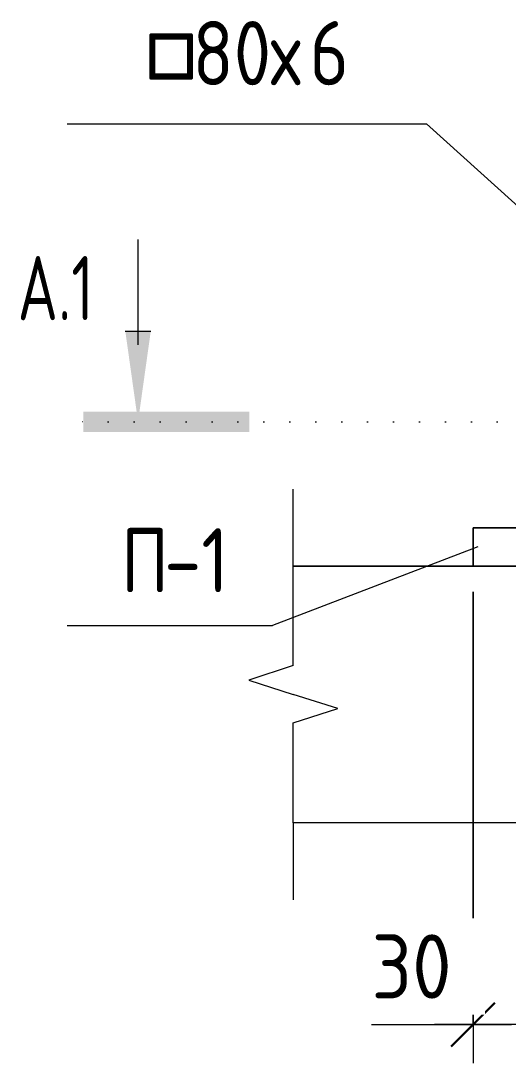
# Model space of a CAD drawing. Header units: millimetres. Extents: x 37710 to 88439, y -33428 to 33849.
# Drawn here: x 83978.2 to 84168, y -993.6 to -587.5 of the extents above; entities that cross this region are included whole.
import ezdxf

# ---------------------------------------------------------------- set-up
doc = ezdxf.new("R2010")
doc.units = ezdxf.units.MM
doc.linetypes.add('04 Пунктир 10мм', pattern=[10, 0, -10])
for name, color, linetype, lineweight in [('AA_Dim', 7, 'Continuous', 9), ('AA_Dim-10', 7, 'Continuous', 9), ('AA_Oformlenie', 7, 'Continuous', 9), ('AA_Razrez', 7, 'Continuous', 9), ('AA_Vinoska', 7, 'Continuous', 9), ('AF_Balki', 7, 'Continuous', 20), ('AF_Stena_Опалубка', 253, 'Continuous', 20)]:
    doc.layers.add(name, color=color, linetype=linetype, lineweight=lineweight)
doc.styles.add('ISOCPEUR_5', font='isocpeur.ttf', dxfattribs={"width": 0.7, "height": 25})
doc.styles.add('ISOCPEUR_6', font='isocpeur.ttf', dxfattribs={"width": 0.9, "height": 25})
doc.styles.add('ISOCPEUR_7', font='isocpeur.ttf', dxfattribs={"width": 0.85, "height": 25})
doc.styles.add('ISOCPEUR_8', font='isocpeur.ttf', dxfattribs={"width": 0.85, "height": 25})
doc.dimstyles.new('01_Точн_3_знака__непрозр__2', dxfattribs={"dimscale": 304.8, "dimtxt": 24.899529, "dimasz": 0.055774, "dimexe": 0.049213, "dimexo": 0.032808, "dimgap": 0.008202, "dimtad": 1, "dimdec": 3, "dimrnd": 0.001, "dimdsep": 46, "dimtxsty": 'ISOCPEUR_6', "dimblk1": 'OBLIQUE', "dimblk2": 'OBLIQUE', "dimsah": 1, "dimcen": 0.09, "dimdle": 0.049213, "dimazin": 0, "dimtfac": 1, "dimtdec": 4, "dimtix": 1, "dimtmove": 1, "dimatfit": 3, "dimfxl": 1, "dimtvp": 1, "dimtfill": 1, "dimtolj": 1, "dimtzin": 0, "dimlwd": 18, "dimlwe": 18, "dimarcsym": 2})

# ---------------------------------------------------------------- blocks, each defined once
blk = doc.blocks.new('354_Прокат Лист _НесКаркас_РабПлоск_ - 354_Прокат Лист _НесКаркас_РабПлоск_-3812820-Узел А')
at = {"layer": 'AF_Balki'}
for p, q in [((-39630.06, -785), (-39630.06, -800)), ((-39630.06, -800), (-39630.06, -785)), ((-39630.06, -785), (-39606.06, -785)), ((-39450.06, -785), (-39630.06, -785)), ((-39594.06, -785), (-39486.06, -785)), ((-39474.06, -785), (-39450.06, -785)), ((-39450.06, -785), (-39450.06, -800)), ((-39450.06, -800), (-39450.06, -785)), ((-39606.06, -800), (-39630.06, -800)), ((-39450.06, -800), (-39630.06, -800)), ((-39486.06, -800), (-39594.06, -800)), ((-39450.06, -800), (-39474.06, -800))]:
    blk.add_line(p, q, dxfattribs=at)
blk = doc.blocks.new('011_ЛинияОбрыва _ЭлУзла_Линия_ - Тип 1-3855459-Узел А')
at = {"layer": 'AA_Oformlenie'}
for p, q in [((-39558.82, -900), (-39700.06, -900)), ((-39395.06, -900), (-39536.56, -900))]:
    blk.add_line(p, q, dxfattribs=at)
blk = doc.blocks.new('011_ЛинияОбрыва _ЭлУзла_Линия_ - Тип 1-V78-Узел А')
at = {"layer": 'AA_Oformlenie'}
for p, q in [((-39700.06, -838.74), (-39700.06, -800)), ((-39700.06, -900), (-39700.06, -861))]:
    blk.add_line(p, q, dxfattribs=at)
blk = doc.blocks.new('Вид узла - Номер узла_ сзади-394133-Узел А')
at = {"layer": 'AA_Razrez'}
for points in [[(-39755.57, -708.38), (-39765.5, -708.38), (-39760.53, -743.71)], [(-39717.24, -747.75), (-39717.24, -739.78), (-39781.8, -739.78), (-39781.8, -747.75)]]:
    blk.add_hatch(color=256, dxfattribs=at).paths.add_polyline_path(points)
for p, q in [((-39760.53, -713.71), (-39760.53, -672.75)), ((-39765.5, -708.38), (-39755.57, -708.38))]:
    blk.add_line(p, q, dxfattribs=at)
blk = doc.blocks.new('DIMBLOCK71-Узел А')
at = {"layer": 'AA_Dim-10', "lineweight": 18}
for p, q in [((84154.28, -810), (84154.28, -993.6)), ((84154.28, -978.6), (84154.28, -810)), ((84184.28, -897.3), (84184.28, -993.6)), ((84184.28, -978.6), (84184.28, -897.3)), ((84114.71, -978.6), (84156.32, -978.6)), ((84184.28, -978.6), (84139.28, -978.6)), ((84156.32, -978.6), (84169.28, -978.6))]:
    blk.add_line(p, q, dxfattribs=at)
at = {"layer": 'AA_Dim-10', "lineweight": 30}
for p, q in [((84154.28, -978.6), (84162.78, -970.1)), ((84184.28, -978.6), (84192.78, -970.1)), ((84154.28, -978.6), (84145.78, -987.1)), ((84184.28, -978.6), (84175.78, -987.1))]:
    blk.add_line(p, q, dxfattribs=at)
at = {"layer": 'AA_Dim-10', "color": 0, "lineweight": 18, "insert": (84114.71, -943.44), "char_height": 25, "width": 37.9239, "attachment_point": 1, "line_spacing_factor": 1.149209, "style": 'ISOCPEUR_6', "bg_fill": 3, "box_fill_scale": 1.25, "bg_fill_color": 256, "bg_fill_true_color": 13158600, "bg_fill_transparency": 0}
blk.add_mtext('30', dxfattribs=at)
blk = doc.blocks.new('_Oblique')
at = {"color": 0, "linetype": 'ByBlock', "lineweight": -2}
blk.add_line((-0.5, -0.5), (0.5, 0.5), dxfattribs=at)
blk = doc.blocks.new('043_М_Балки_Полка - Позиция_дп8-3812752-Узел А')
at = {"layer": 'AA_Vinoska'}
blk.add_line((-39788.2, -823.16), (-39708.2, -823.16), dxfattribs=at)
blk = doc.blocks.new('043_М_КолонныКМ - ПрефиксНаименование_дп14-3816203-Узел А')
at = {"layer": 'AA_Vinoska'}
blk.add_line((-39788.2, -627.66), (-39648.2, -627.66), dxfattribs=at)

msp = doc.modelspace()

# ---------------------------------------------------------------- linework, layer by layer
at = {"layer": 'AA_Razrez', "linetype": '04 Пунктир 10мм'}
msp.add_line((84486.9278, -743.7143), (83993.804, -743.7143), dxfattribs=at)
at = {"layer": 'AA_Vinoska'}
for p, q in [((84219.8772, -703.2962), (84136.1347, -627.6578)), ((84084.2766, -800), (84084.2766, -770)), ((84084.2766, -838.7383), (84066.9466, -844.3691)), ((84066.9466, -844.3691), (84084.2766, -850)), ((84101.5971, -855.5), (84084.2766, -850)), ((84084.2766, -861), (84101.5971, -855.5)), ((84084.2766, -900), (84084.2766, -930))]:
    msp.add_line(p, q, dxfattribs=at)
at = {"layer": 'AF_Stena_Опалубка'}
for p, q in [((84389.2766, -800), (84084.2766, -800)), ((84084.2766, -800), (84178.2766, -800))]:
    msp.add_line(p, q, dxfattribs=at)

# ---------------------------------------------------------------- block references
at = {"layer": 'AA_Oformlenie'}
for name in ['011_ЛинияОбрыва _ЭлУзла_Линия_ - Тип 1-V78-Узел А', '011_ЛинияОбрыва _ЭлУзла_Линия_ - Тип 1-3855459-Узел А']:
    msp.add_blockref(name, (123784.3382, 0), dxfattribs=at)
at = {"layer": 'AA_Razrez'}
msp.add_blockref('Вид узла - Номер узла_ сзади-394133-Узел А', (123784.3382, 0), dxfattribs=at)
at = {"layer": 'AA_Vinoska'}
for name in ['043_М_КолонныКМ - ПрефиксНаименование_дп14-3816203-Узел А', '043_М_Балки_Полка - Позиция_дп8-3812752-Узел А']:
    msp.add_blockref(name, (123784.3382, 0), dxfattribs=at)
at = {"layer": 'AF_Balki'}
msp.add_blockref('354_Прокат Лист _НесКаркас_РабПлоск_ - 354_Прокат Лист _НесКаркас_РабПлоск_-3812820-Узел А', (123784.3382, 0), dxfattribs=at)

# ---------------------------------------------------------------- texts
at = {"layer": 'AA_Razrez', "char_height": 25, "attachment_point": 1, "style": 'ISOCPEUR_5'}
for s, insert, width in [('\\fISOCPEUR|b0|i0|c204|p34|;\\W.7;А', (83976.9048, -679.1626), 19.080162), ('.1', (83992.6475, -679.1626), 16.835437)]:
    msp.add_mtext(s, dxfattribs=dict(at, insert=insert, width=width))
at = {"layer": 'AA_Vinoska', "char_height": 25, "attachment_point": 1}
for s, insert, width, style in [('80', (84045.0367, -587.6325), 36.797456, 'ISOCPEUR_7'), ('\\fISOCPEUR|b0|i0|c204|p34|;\\W.85;6', (84090.5781, -587.6325), 18.398728, 'ISOCPEUR_7'), ('\\fISOCPEUR|b0|i0|c130|p34|;\\W.85;□', (84025.9206, -587.6325), 23.168769, 'ISOCPEUR_8'), ('\\fISOCPEUR|b0|i0|c204|p34|;\\W.85;х', (84075.3977, -587.6325), 18.398728, 'ISOCPEUR_7'), ('\\fISOCPEUR|b0|i0|c204|p34|;\\W.85;П', (84017.1157, -785.185), 20.443031, 'ISOCPEUR_7'), ('-1', (84033.9829, -785.185), 31.345981, 'ISOCPEUR_7')]:
    msp.add_mtext(s, dxfattribs=dict(at, insert=insert, width=width, style=style))

# ---------------------------------------------------------------- next in the draw order: dimensions: what is measured, and where the dimension line sits
at = {"layer": 'AA_Dim', "lineweight": 18}
dim = msp.add_linear_dim(base=(84154.2766, -978.5971), p1=(84184.2766, -887.3), p2=(84154.2766, -800), dimstyle='01_Точн_3_знака__непрозр__2', override={"dimpost": '<>', "dimfxl": 92.310834}, dxfattribs=at)
dim.commit()
dim.dimension.update_dxf_attribs({"geometry": 'DIMBLOCK71-Узел А', "text_midpoint": (84133.6769, -960.1023), "dimtype": 160})

# ---------------------------------------------------------------- next in the draw order: linework, layer by layer
at = {"layer": 'AA_Vinoska'}
msp.add_line((84156.1347, -792.5), (84076.1347, -823.1587), dxfattribs=at)

doc.saveas('drawing.dxf')
